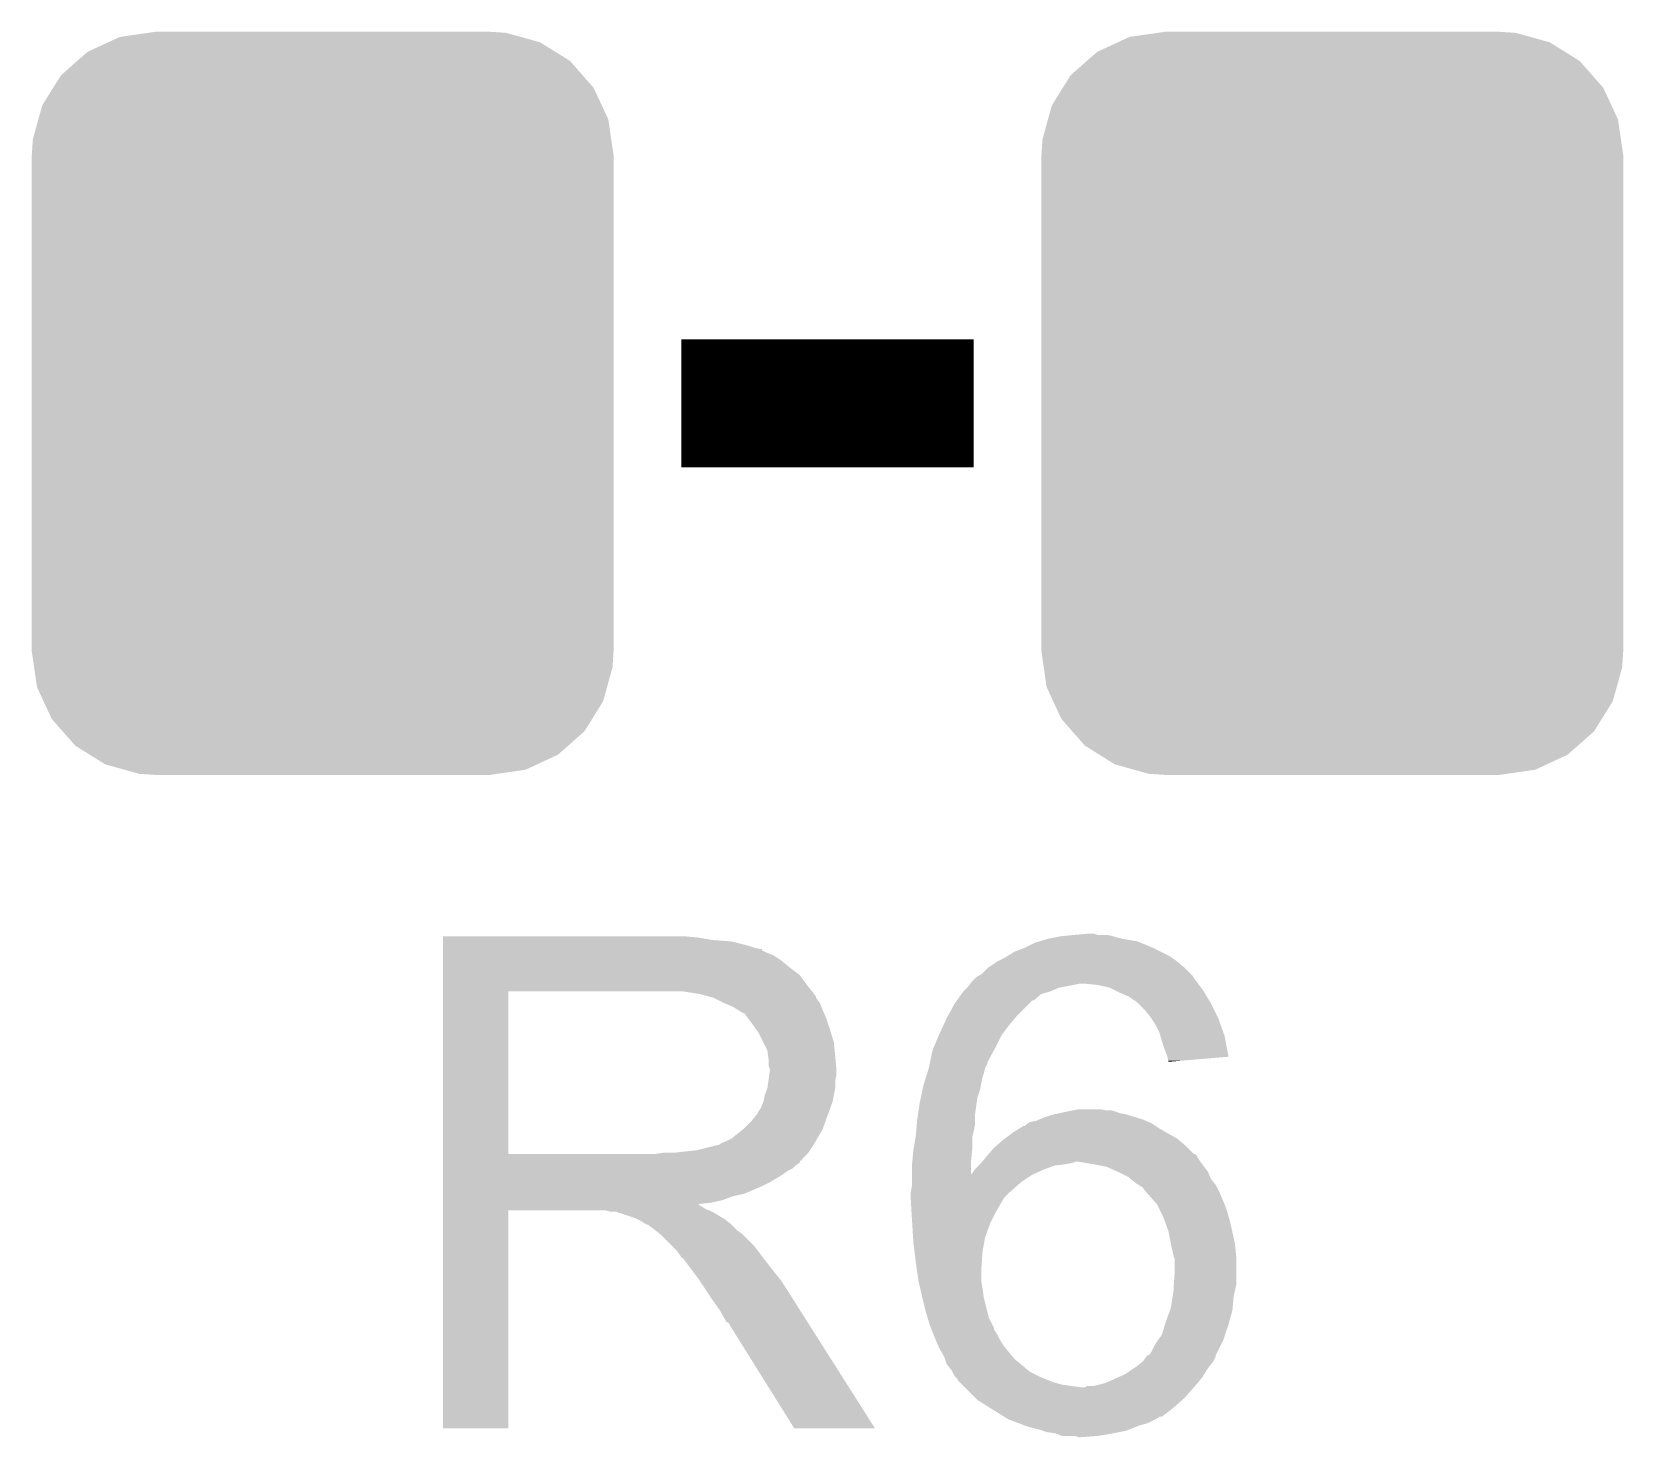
# Model space of a CAD drawing. Extents: x -0.05 to 0.95, y -0.15 to 1.54.
# Drawn here: x 0.3879 to 0.5121, y 0.3993 to 0.509 of the extents above; entities that cross this region are included whole.
import ezdxf

# ---------------------------------------------------------------- set-up
doc = ezdxf.new("R2010")
doc.units = 0
doc.layers.get('0').update_dxf_attribs({"linetype": 'CONTINUOUS'})
doc.layers.add('AIR_QUALITY3_CLICK_V100_GTO', color=14, linetype='CONTINUOUS')
doc.layers.add('AIR_QUALITY3_CLICK_V100_GTS', color=12, linetype='CONTINUOUS')

# ---------------------------------------------------------------- blocks, each defined once
blk = doc.blocks.new('CUSTOM_51')
for points in [[(-0.01674, 0.02818), (-0.01584, 0.0286), (0.01697, 0.02818), (0.01547, 0.0286)], [(-0.01584, 0.0286), (-0.01362, 0.02892), (0.01547, 0.0286), (0.01431, 0.02892)], [(-0.01362, 0.02892), (-0.0131, 0.029), (0.01431, 0.02892), (0.0131, 0.029)], [(-0.01917, 0.02672), (-0.01834, 0.02744), (0.01931, 0.02672), (0.01816, 0.02744)], [(-0.01834, 0.02744), (-0.01674, 0.02818), (0.01816, 0.02744), (0.01697, 0.02818)], [(-0.02042, 0.02561), (-0.01917, 0.02672), (0.02029, 0.02561), (0.01931, 0.02672)], [(-0.02103, 0.02464), (-0.02042, 0.02561), (0.02114, 0.02464), (0.02029, 0.02561)], [(-0.02188, 0.02327), (-0.02103, 0.02464), (0.02178, 0.02327), (0.02114, 0.02464)], [(-0.0222, 0.02214), (-0.02188, 0.02327), (0.0223, 0.02214), (0.02178, 0.02327)], [(-0.02262, 0.02061), (-0.0222, 0.02214), (0.02252, 0.02061), (0.0223, 0.02214)], [(-0.0227, 0.0194), (-0.02262, 0.02061), (0.0227, 0.0194), (0.02252, 0.02061)], [(-0.0227, -0.0194), (-0.0227, 0.0194), (0.0227, -0.0194), (0.0227, 0.0194)], [(-0.02252, -0.02061), (-0.0227, -0.0194), (0.02262, -0.02061), (0.0227, -0.0194)], [(-0.0223, -0.02214), (-0.02252, -0.02061), (0.0222, -0.02214), (0.02262, -0.02061)], [(-0.02178, -0.02327), (-0.0223, -0.02214), (0.02188, -0.02327), (0.0222, -0.02214)], [(-0.02114, -0.02464), (-0.02178, -0.02327), (0.02103, -0.02464), (0.02188, -0.02327)], [(-0.02029, -0.02561), (-0.02114, -0.02464), (0.02042, -0.02561), (0.02103, -0.02464)], [(-0.01931, -0.02672), (-0.02029, -0.02561), (0.01917, -0.02672), (0.02042, -0.02561)], [(-0.01816, -0.02744), (-0.01931, -0.02672), (0.01834, -0.02744), (0.01917, -0.02672)], [(-0.01697, -0.02818), (-0.01816, -0.02744), (0.01674, -0.02818), (0.01834, -0.02744)], [(-0.01547, -0.0286), (-0.01697, -0.02818), (0.01584, -0.0286), (0.01674, -0.02818)], [(-0.01431, -0.02892), (-0.01547, -0.0286), (0.01362, -0.02892), (0.01584, -0.0286)], [(-0.0131, -0.029), (-0.01431, -0.02892), (0.0131, -0.029), (0.01362, -0.02892)]]:
    blk.add_solid(points)

msp = doc.modelspace()

# ---------------------------------------------------------------- linework, layer by layer
at = {"layer": 'AIR_QUALITY3_CLICK_V100_GTO', "const_width": 0.01}
msp.add_lwpolyline([(0.4386, 0.48), (0.4614, 0.48)], dxfattribs=at)
at = {"layer": 'AIR_QUALITY3_CLICK_V100_GTO'}
for points in [[(0.4682, 0.4384), (0.4692, 0.4385), (0.47227, 0.4384), (0.4719, 0.4385)], [(0.4692, 0.4385), (0.4703, 0.4386), (0.4711, 0.4385), (0.4708, 0.4386)], [(0.4703, 0.4386), (0.4703, 0.4386), (0.4708, 0.4386), (0.4703, 0.4386)], [(0.42, 0.4383), (0.42, 0.4384), (0.4399, 0.4383), (0.4388, 0.4384)], [(0.42, 0.4381), (0.42, 0.4383), (0.4411, 0.4381), (0.4399, 0.4383)], [(0.42, 0.438), (0.42, 0.4381), (0.4425, 0.438), (0.4411, 0.4381)], [(0.42, 0.4377), (0.42, 0.438), (0.4437, 0.4377), (0.4425, 0.438)], [(0.42, 0.4375), (0.42, 0.4377), (0.4443, 0.4375), (0.4437, 0.4377)], [(0.42, 0.4374), (0.42, 0.4375), (0.4448, 0.4374), (0.4443, 0.4375)], [(0.42, 0.4373), (0.42, 0.4374), (0.4449, 0.4373), (0.4449, 0.4374)], [(0.42, 0.4374), (0.42, 0.4374), (0.4449, 0.4374), (0.4448, 0.4374)], [(0.42, 0.4371), (0.42, 0.4373), (0.4453, 0.4371), (0.4449, 0.4373)], [(0.46412, 0.4369), (0.4646, 0.4372), (0.4766, 0.4369), (0.476, 0.4372)], [(0.4646, 0.4372), (0.4654, 0.4375), (0.476, 0.4372), (0.4754, 0.4375)], [(0.4654, 0.4375), (0.4662, 0.4379), (0.4754, 0.4375), (0.47444, 0.4379)], [(0.4662, 0.4379), (0.46653, 0.438), (0.47444, 0.4379), (0.4742, 0.438)], [(0.46653, 0.438), (0.4672, 0.4382), (0.4742, 0.438), (0.473, 0.4382)], [(0.4672, 0.4382), (0.4682, 0.4384), (0.473, 0.4382), (0.47227, 0.4384)], [(0.42, 0.4369), (0.42, 0.4371), (0.4458, 0.4369), (0.4453, 0.4371)], [(0.42, 0.4365), (0.42, 0.4369), (0.4464, 0.4365), (0.4458, 0.4369)], [(0.42, 0.436), (0.42, 0.4365), (0.447, 0.436), (0.4464, 0.4365)], [(0.42, 0.4354), (0.42, 0.436), (0.4478, 0.4354), (0.447, 0.436)], [(0.4621, 0.4355), (0.4626, 0.436), (0.4783, 0.4355), (0.4778, 0.436)], [(0.4626, 0.436), (0.4632, 0.4364), (0.4778, 0.436), (0.47732, 0.4364)], [(0.4632, 0.4364), (0.4634, 0.4365), (0.47732, 0.4364), (0.4772, 0.4365)], [(0.4634, 0.4365), (0.4638, 0.4367), (0.4772, 0.4365), (0.4769, 0.4367)], [(0.4638, 0.4367), (0.46412, 0.4369), (0.4769, 0.4367), (0.4766, 0.4369)], [(0.42, 0.4346), (0.42, 0.4354), (0.4484, 0.4346), (0.4478, 0.4354)], [(0.461, 0.4345), (0.46115, 0.4347), (0.4687, 0.4345), (0.4697, 0.4347)], [(0.46115, 0.4347), (0.4613, 0.4349), (0.47892, 0.4347), (0.47878, 0.4349)], [(0.4613, 0.4349), (0.4614, 0.435), (0.47878, 0.4349), (0.4787, 0.435)], [(0.4614, 0.435), (0.4616, 0.4352), (0.4787, 0.435), (0.47857, 0.4352)], [(0.4616, 0.4352), (0.46177, 0.4353), (0.47857, 0.4352), (0.4785, 0.4353)], [(0.46177, 0.4353), (0.4621, 0.4355), (0.4785, 0.4353), (0.4783, 0.4355)], [(0.4711, 0.4346), (0.4701, 0.4347), (0.479, 0.4346), (0.47892, 0.4347)], [(0.42, 0.4341), (0.42, 0.4346), (0.44879, 0.4341), (0.4484, 0.4346)], [(0.42, 0.4214), (0.42, 0.4341), (0.4251, 0.4214), (0.4251, 0.4341)], [(0.42, 0.4341), (0.42, 0.4341), (0.4251, 0.4341), (0.4372, 0.4341)], [(0.44, 0.4339), (0.4387, 0.4341), (0.44894, 0.4339), (0.44879, 0.4341)], [(0.44073, 0.4337), (0.44, 0.4339), (0.4491, 0.4337), (0.44894, 0.4339)], [(0.4411, 0.4336), (0.44073, 0.4337), (0.4491, 0.4336), (0.4491, 0.4337)], [(0.4419, 0.4332), (0.4411, 0.4336), (0.4494, 0.4332), (0.4491, 0.4336)], [(0.46011, 0.4334), (0.46046, 0.4339), (0.4661, 0.4334), (0.4667, 0.4339)], [(0.46046, 0.4339), (0.4606, 0.4341), (0.4667, 0.4339), (0.4674, 0.4341)], [(0.4606, 0.4341), (0.4609, 0.4344), (0.4674, 0.4341), (0.4681, 0.4344)], [(0.4609, 0.4344), (0.461, 0.4345), (0.4681, 0.4344), (0.4687, 0.4345)], [(0.472, 0.4344), (0.4711, 0.4346), (0.47915, 0.4344), (0.479, 0.4346)], [(0.4724, 0.4342), (0.472, 0.4344), (0.4793, 0.4342), (0.47915, 0.4344)], [(0.4728, 0.434), (0.4724, 0.4342), (0.47942, 0.434), (0.4793, 0.4342)], [(0.4735, 0.4337), (0.4728, 0.434), (0.4796, 0.4337), (0.47942, 0.434)], [(0.4741, 0.4333), (0.4735, 0.4337), (0.47984, 0.4333), (0.4796, 0.4337)], [(0.4426, 0.4329), (0.4419, 0.4332), (0.44952, 0.4329), (0.4494, 0.4332)], [(0.44293, 0.4327), (0.4426, 0.4329), (0.4496, 0.4327), (0.44952, 0.4329)], [(0.4431, 0.4326), (0.44293, 0.4327), (0.44964, 0.4326), (0.4496, 0.4327)], [(0.4434, 0.4324), (0.4431, 0.4326), (0.44973, 0.4324), (0.44964, 0.4326)], [(0.4438, 0.432), (0.4435, 0.4324), (0.4499, 0.432), (0.44973, 0.4324)], [(0.45941, 0.4322), (0.4599, 0.4331), (0.4648, 0.4322), (0.4657, 0.4331)], [(0.4599, 0.4331), (0.46011, 0.4334), (0.4657, 0.4331), (0.466, 0.4334)], [(0.46011, 0.4334), (0.46011, 0.4334), (0.466, 0.4334), (0.4661, 0.4334)], [(0.4742, 0.4332), (0.4741, 0.4333), (0.4799, 0.4332), (0.47984, 0.4333)], [(0.4748, 0.4326), (0.4742, 0.4332), (0.4802, 0.4326), (0.4799, 0.4332)], [(0.4752, 0.4321), (0.4748, 0.4326), (0.48045, 0.4321), (0.4802, 0.4326)], [(0.4441, 0.4316), (0.4438, 0.432), (0.45003, 0.4316), (0.4499, 0.432)], [(0.44446, 0.4311), (0.4441, 0.4316), (0.4502, 0.4311), (0.45003, 0.4316)], [(0.4446, 0.4309), (0.44446, 0.4311), (0.45026, 0.4309), (0.4502, 0.4311)], [(0.4587, 0.4307), (0.45907, 0.4315), (0.4636, 0.4307), (0.4642, 0.4315)], [(0.45907, 0.4315), (0.4593, 0.432), (0.4642, 0.4315), (0.46463, 0.432)], [(0.4593, 0.432), (0.45941, 0.4322), (0.46463, 0.432), (0.4648, 0.4322)], [(0.47527, 0.432), (0.4752, 0.4321), (0.4805, 0.432), (0.48045, 0.4321)], [(0.4756, 0.4315), (0.47527, 0.432), (0.48068, 0.4315), (0.4805, 0.432)], [(0.4759, 0.4309), (0.4756, 0.4315), (0.48089, 0.4309), (0.48068, 0.4315)], [(0.445, 0.4301), (0.4446, 0.4309), (0.4505, 0.4301), (0.45026, 0.4309)], [(0.4453, 0.4295), (0.445, 0.4301), (0.45056, 0.4295), (0.4505, 0.4301)], [(0.45828, 0.4297), (0.4587, 0.4307), (0.4631, 0.4297), (0.4636, 0.4307)], [(0.47599, 0.4306), (0.4759, 0.4309), (0.481, 0.4306), (0.48089, 0.4309)], [(0.4761, 0.4302), (0.47599, 0.4306), (0.48107, 0.4302), (0.481, 0.4306)], [(0.4763, 0.4296), (0.4761, 0.4302), (0.48119, 0.4296), (0.48107, 0.4302)], [(0.44536, 0.4291), (0.4453, 0.4295), (0.4506, 0.4291), (0.45056, 0.4295)], [(0.4454, 0.4288), (0.44536, 0.4291), (0.45062, 0.4288), (0.4506, 0.4291)], [(0.4454, 0.4283), (0.4454, 0.4288), (0.45067, 0.4283), (0.45062, 0.4288)], [(0.4579, 0.4281), (0.45799, 0.4285), (0.4623, 0.4281), (0.4625, 0.4285)], [(0.45799, 0.4285), (0.45801, 0.4286), (0.4625, 0.4285), (0.4625, 0.4286)], [(0.45801, 0.4286), (0.4582, 0.4295), (0.4625, 0.4286), (0.46299, 0.4295)], [(0.4582, 0.4295), (0.45828, 0.4297), (0.46299, 0.4295), (0.4631, 0.4297)], [(0.4765, 0.4291), (0.4763, 0.4296), (0.48128, 0.4291), (0.48119, 0.4296)], [(0.47652, 0.429), (0.4765, 0.4291), (0.4813, 0.429), (0.48128, 0.4291)], [(0.4766, 0.4287), (0.47652, 0.429), (0.47777, 0.4287), (0.4813, 0.429)], [(0.4766, 0.4286), (0.4766, 0.4287), (0.4766, 0.4286), (0.47777, 0.4287)], [(0.4455, 0.428), (0.4454, 0.4283), (0.45069, 0.428), (0.45067, 0.4283)], [(0.4454, 0.4272), (0.44544, 0.4275), (0.4506, 0.4272), (0.4507, 0.4275)], [(0.44544, 0.4275), (0.4455, 0.4279), (0.4507, 0.4275), (0.4507, 0.4279)], [(0.4455, 0.4279), (0.4455, 0.428), (0.4507, 0.4279), (0.45069, 0.428)], [(0.4575, 0.4268), (0.45768, 0.4274), (0.46198, 0.4268), (0.4621, 0.4274)], [(0.45768, 0.4274), (0.45778, 0.4277), (0.4621, 0.4274), (0.4622, 0.4277)], [(0.45778, 0.4277), (0.4579, 0.4281), (0.4622, 0.4277), (0.4623, 0.4281)], [(0.4451, 0.426), (0.4453, 0.4265), (0.4505, 0.426), (0.4506, 0.4265)], [(0.4453, 0.4265), (0.4454, 0.4272), (0.4506, 0.4265), (0.4506, 0.4272)], [(0.45729, 0.4258), (0.45741, 0.4264), (0.4617, 0.4258), (0.4619, 0.4264)], [(0.45741, 0.4264), (0.4575, 0.4268), (0.4619, 0.4264), (0.46198, 0.4268)], [(0.4446, 0.4247), (0.4448, 0.425), (0.45011, 0.4247), (0.45022, 0.425)], [(0.4448, 0.425), (0.445, 0.4255), (0.45022, 0.425), (0.4504, 0.4255)], [(0.445, 0.4255), (0.4451, 0.426), (0.4504, 0.4255), (0.4505, 0.426)], [(0.45705, 0.4244), (0.4572, 0.4254), (0.4615, 0.4244), (0.46164, 0.4254)], [(0.4572, 0.4254), (0.45729, 0.4258), (0.46164, 0.4254), (0.4617, 0.4258)], [(0.4686, 0.4247), (0.4691, 0.4248), (0.4725, 0.4247), (0.4722, 0.4248)], [(0.4691, 0.4248), (0.4696, 0.4249), (0.4718, 0.4248), (0.4713, 0.4249)], [(0.4691, 0.4248), (0.4691, 0.4248), (0.4722, 0.4248), (0.4718, 0.4248)], [(0.4435, 0.4234), (0.444, 0.4239), (0.44964, 0.4234), (0.44982, 0.4239)], [(0.444, 0.4239), (0.4444, 0.4244), (0.44982, 0.4239), (0.45, 0.4244)], [(0.4444, 0.4244), (0.4445, 0.4245), (0.45, 0.4244), (0.45004, 0.4245)], [(0.4445, 0.4245), (0.4446, 0.4247), (0.45004, 0.4245), (0.45011, 0.4247)], [(0.4569, 0.4229), (0.45696, 0.4236), (0.46134, 0.4229), (0.4615, 0.4236)], [(0.45696, 0.4236), (0.457, 0.4241), (0.4615, 0.4236), (0.4615, 0.4241)], [(0.457, 0.4241), (0.45705, 0.4244), (0.4615, 0.4241), (0.4615, 0.4244)], [(0.46498, 0.4234), (0.4653, 0.4236), (0.4759, 0.4234), (0.4756, 0.4236)], [(0.4654, 0.4236), (0.4655, 0.4237), (0.4756, 0.4236), (0.47545, 0.4237)], [(0.4655, 0.4237), (0.46565, 0.4238), (0.47545, 0.4237), (0.4753, 0.4238)], [(0.46565, 0.4238), (0.4658, 0.4239), (0.4753, 0.4238), (0.47507, 0.4239)], [(0.4658, 0.4239), (0.4663, 0.424), (0.47507, 0.4239), (0.47483, 0.424)], [(0.4663, 0.424), (0.46653, 0.4241), (0.47483, 0.424), (0.4746, 0.4241)], [(0.46653, 0.4241), (0.467, 0.4243), (0.4746, 0.4241), (0.47395, 0.4243)], [(0.467, 0.4243), (0.4677, 0.4245), (0.47395, 0.4243), (0.4733, 0.4245)], [(0.4677, 0.4245), (0.46815, 0.4246), (0.4733, 0.4245), (0.4728, 0.4246)], [(0.46815, 0.4246), (0.4686, 0.4247), (0.4728, 0.4246), (0.4725, 0.4247)], [(0.4415, 0.4221), (0.4418, 0.4223), (0.4489, 0.4221), (0.44902, 0.4223)], [(0.4418, 0.4223), (0.4421, 0.4224), (0.44902, 0.4223), (0.44908, 0.4224)], [(0.4421, 0.4224), (0.4425, 0.4226), (0.44908, 0.4224), (0.44919, 0.4226)], [(0.4425, 0.4226), (0.44337, 0.4233), (0.44919, 0.4226), (0.4496, 0.4233)], [(0.44337, 0.4233), (0.4435, 0.4234), (0.4496, 0.4233), (0.44964, 0.4234)], [(0.45672, 0.4218), (0.45687, 0.4227), (0.4613, 0.4218), (0.4613, 0.4227)], [(0.45687, 0.4227), (0.4569, 0.4229), (0.4613, 0.4227), (0.46134, 0.4229)], [(0.46312, 0.422), (0.4637, 0.4225), (0.478, 0.422), (0.47742, 0.4225)], [(0.4637, 0.4225), (0.46383, 0.4226), (0.47742, 0.4225), (0.4773, 0.4226)], [(0.46383, 0.4226), (0.4645, 0.4231), (0.4773, 0.4226), (0.47642, 0.4231)], [(0.4645, 0.4231), (0.46498, 0.4234), (0.47642, 0.4231), (0.4759, 0.4234)], [(0.42, 0.421), (0.42, 0.4214), (0.448, 0.421), (0.4484, 0.4214)], [(0.42, 0.4214), (0.42, 0.4214), (0.4365, 0.4214), (0.4251, 0.4214)], [(0.4365, 0.4214), (0.4372, 0.4215), (0.4484, 0.4214), (0.4485, 0.4215)], [(0.438, 0.4215), (0.4398, 0.4217), (0.4485, 0.4215), (0.44863, 0.4217)], [(0.4398, 0.4217), (0.4414, 0.4221), (0.44863, 0.4217), (0.4489, 0.4221)], [(0.45662, 0.4208), (0.4567, 0.4217), (0.4612, 0.4208), (0.46129, 0.4217)], [(0.4567, 0.4217), (0.45672, 0.4218), (0.46129, 0.4217), (0.4613, 0.4218)], [(0.46207, 0.4208), (0.46232, 0.4211), (0.4791, 0.4208), (0.4789, 0.4211)], [(0.46232, 0.4211), (0.4624, 0.4212), (0.4789, 0.4211), (0.47885, 0.4212)], [(0.4624, 0.4212), (0.46249, 0.4213), (0.47885, 0.4212), (0.4788, 0.4213)], [(0.46249, 0.4213), (0.46257, 0.4214), (0.4788, 0.4213), (0.4787, 0.4214)], [(0.46257, 0.4214), (0.463, 0.4219), (0.4786, 0.4214), (0.4781, 0.4219)], [(0.46257, 0.4214), (0.46257, 0.4214), (0.4787, 0.4214), (0.4786, 0.4214)], [(0.463, 0.4219), (0.46312, 0.422), (0.4781, 0.4219), (0.478, 0.422)], [(0.42, 0.4209), (0.42, 0.421), (0.448, 0.4209), (0.448, 0.421)], [(0.42, 0.4207), (0.42, 0.4209), (0.4478, 0.4207), (0.4479, 0.4209)], [(0.42, 0.4209), (0.42, 0.4209), (0.4479, 0.4209), (0.448, 0.4209)], [(0.42, 0.4205), (0.42, 0.4207), (0.4475, 0.4205), (0.4478, 0.4207)], [(0.42, 0.4203), (0.42, 0.4205), (0.4473, 0.4203), (0.4475, 0.4205)], [(0.42, 0.4201), (0.42, 0.4203), (0.4469, 0.4201), (0.4473, 0.4203)], [(0.42, 0.4198), (0.42, 0.4201), (0.4465, 0.4198), (0.4469, 0.4201)], [(0.42, 0.4192), (0.42, 0.4198), (0.4455, 0.4192), (0.4465, 0.4198)], [(0.4566, 0.4206), (0.45662, 0.4208), (0.4612, 0.4206), (0.4612, 0.4208)], [(0.4566, 0.4198), (0.4566, 0.4206), (0.4612, 0.4198), (0.4612, 0.4206)], [(0.4566, 0.4192), (0.4566, 0.4198), (0.4651, 0.4192), (0.466, 0.4198)], [(0.4612, 0.4198), (0.4613, 0.4199), (0.466, 0.4198), (0.46623, 0.4199)], [(0.4613, 0.4199), (0.4615, 0.4202), (0.46623, 0.4199), (0.4669, 0.4202)], [(0.4615, 0.4202), (0.4618, 0.4205), (0.4669, 0.4202), (0.4677, 0.4205)], [(0.4618, 0.4205), (0.4619, 0.4206), (0.4677, 0.4205), (0.4685, 0.4206)], [(0.4619, 0.4206), (0.46198, 0.4207), (0.4685, 0.4206), (0.4691, 0.4207)], [(0.46198, 0.4207), (0.46207, 0.4208), (0.4691, 0.4207), (0.4693, 0.4208)], [(0.4708, 0.4206), (0.4696, 0.4208), (0.47925, 0.4206), (0.4791, 0.4208)], [(0.4718, 0.4204), (0.4708, 0.4206), (0.4794, 0.4204), (0.47925, 0.4206)], [(0.4727, 0.42), (0.4718, 0.4204), (0.4797, 0.42), (0.4794, 0.4204)], [(0.4735, 0.4196), (0.4727, 0.42), (0.47986, 0.4196), (0.4797, 0.42)], [(0.42, 0.4189), (0.42, 0.4192), (0.4449, 0.4189), (0.4455, 0.4192)], [(0.42, 0.4183), (0.42, 0.4189), (0.4435, 0.4183), (0.4449, 0.4189)], [(0.4565, 0.4184), (0.4566, 0.419), (0.4642, 0.4184), (0.46487, 0.419)], [(0.4566, 0.419), (0.4566, 0.4192), (0.46487, 0.419), (0.4651, 0.4192)], [(0.47362, 0.4195), (0.4735, 0.4196), (0.4799, 0.4195), (0.47986, 0.4196)], [(0.4741, 0.4191), (0.47362, 0.4195), (0.48022, 0.4191), (0.4799, 0.4195)], [(0.47427, 0.419), (0.4741, 0.4191), (0.4803, 0.419), (0.48022, 0.4191)], [(0.4746, 0.4188), (0.47427, 0.419), (0.4804, 0.4188), (0.4803, 0.419)], [(0.4748, 0.4185), (0.4746, 0.4188), (0.48055, 0.4185), (0.4804, 0.4188)], [(0.42, 0.4181), (0.42, 0.4183), (0.4426, 0.4181), (0.4435, 0.4183)], [(0.42, 0.4178), (0.42, 0.4181), (0.4418, 0.4178), (0.4426, 0.4181)], [(0.42, 0.4176), (0.42, 0.4178), (0.4409, 0.4176), (0.4418, 0.4178)], [(0.42, 0.4175), (0.42, 0.4176), (0.4399, 0.4175), (0.4409, 0.4176)], [(0.42, 0.4174), (0.42, 0.4175), (0.44, 0.4174), (0.4399, 0.4175)], [(0.42, 0.4173), (0.42, 0.4174), (0.4402, 0.4173), (0.44, 0.4174)], [(0.4565, 0.418), (0.4565, 0.4184), (0.4638, 0.418), (0.4642, 0.4184)], [(0.4565, 0.4179), (0.4565, 0.418), (0.46374, 0.4179), (0.4638, 0.418)], [(0.45652, 0.4175), (0.4565, 0.4179), (0.4635, 0.4175), (0.46374, 0.4179)], [(0.45656, 0.4168), (0.45652, 0.4175), (0.4631, 0.4168), (0.4635, 0.4175)], [(0.4749, 0.4184), (0.4748, 0.4185), (0.4806, 0.4184), (0.48055, 0.4185)], [(0.47552, 0.4177), (0.4749, 0.4184), (0.4809, 0.4177), (0.4806, 0.4184)], [(0.4757, 0.4175), (0.47552, 0.4177), (0.48098, 0.4175), (0.4809, 0.4177)], [(0.476, 0.4169), (0.4757, 0.4175), (0.4812, 0.4169), (0.48098, 0.4175)], [(0.42, 0.4171), (0.42, 0.4173), (0.4405, 0.4171), (0.4402, 0.4173)], [(0.42, 0.417), (0.42, 0.4171), (0.44075, 0.417), (0.4405, 0.4171)], [(0.42, 0.4), (0.42, 0.417), (0.4251, 0.4), (0.4251, 0.417)], [(0.42, 0.417), (0.42, 0.417), (0.4251, 0.417), (0.4327, 0.417)], [(0.4331, 0.4169), (0.4327, 0.417), (0.441, 0.4169), (0.44075, 0.417)], [(0.4337, 0.4168), (0.4336, 0.4169), (0.44117, 0.4168), (0.441, 0.4169)], [(0.435, 0.4164), (0.4338, 0.4168), (0.44183, 0.4164), (0.44117, 0.4168)], [(0.4352, 0.4163), (0.435, 0.4164), (0.442, 0.4163), (0.44183, 0.4164)], [(0.4354, 0.4162), (0.4352, 0.4163), (0.44212, 0.4162), (0.442, 0.4163)], [(0.4357, 0.416), (0.4354, 0.4162), (0.44238, 0.416), (0.44212, 0.4162)], [(0.45661, 0.416), (0.45656, 0.4168), (0.4627, 0.416), (0.4631, 0.4168)], [(0.4762, 0.4165), (0.476, 0.4169), (0.48131, 0.4165), (0.4812, 0.4169)], [(0.47631, 0.4162), (0.4762, 0.4165), (0.4814, 0.4162), (0.48131, 0.4165)], [(0.4766, 0.4154), (0.47631, 0.4162), (0.48158, 0.4154), (0.4814, 0.4162)], [(0.4359, 0.4159), (0.4357, 0.416), (0.4425, 0.4159), (0.44238, 0.416)], [(0.4361, 0.4158), (0.436, 0.4159), (0.4426, 0.4158), (0.4425, 0.4159)], [(0.4365, 0.4155), (0.4361, 0.4158), (0.4429, 0.4155), (0.4426, 0.4158)], [(0.43662, 0.4154), (0.4365, 0.4155), (0.443, 0.4154), (0.4429, 0.4155)], [(0.43688, 0.4152), (0.43662, 0.4154), (0.4433, 0.4152), (0.443, 0.4154)], [(0.437, 0.4151), (0.43688, 0.4152), (0.4434, 0.4151), (0.4433, 0.4152)], [(0.4379, 0.4142), (0.437, 0.4151), (0.4443, 0.4142), (0.4434, 0.4151)], [(0.45668, 0.4149), (0.45661, 0.416), (0.4623, 0.4149), (0.4627, 0.416)], [(0.4567, 0.4145), (0.45668, 0.4149), (0.46223, 0.4145), (0.4623, 0.4149)], [(0.4768, 0.4144), (0.4766, 0.4154), (0.4818, 0.4144), (0.48158, 0.4154)], [(0.4382, 0.4139), (0.4379, 0.4142), (0.44453, 0.4139), (0.4443, 0.4142)], [(0.4385, 0.4135), (0.4382, 0.4139), (0.44483, 0.4135), (0.44453, 0.4139)], [(0.45679, 0.4138), (0.4567, 0.4145), (0.4621, 0.4138), (0.46223, 0.4145)], [(0.4569, 0.4129), (0.45679, 0.4138), (0.46204, 0.4129), (0.4621, 0.4138)], [(0.477, 0.4135), (0.4768, 0.4144), (0.48189, 0.4135), (0.4818, 0.4144)], [(0.43855, 0.4134), (0.4385, 0.4135), (0.4449, 0.4134), (0.44483, 0.4135)], [(0.4386, 0.4133), (0.43855, 0.4134), (0.44498, 0.4133), (0.4449, 0.4134)], [(0.4393, 0.4125), (0.4387, 0.4133), (0.4456, 0.4125), (0.44498, 0.4133)], [(0.4399, 0.4117), (0.4393, 0.4125), (0.44624, 0.4117), (0.4456, 0.4125)], [(0.45697, 0.4124), (0.4569, 0.4129), (0.462, 0.4124), (0.46204, 0.4129)], [(0.4571, 0.4115), (0.45697, 0.4124), (0.462, 0.4115), (0.462, 0.4124)], [(0.47703, 0.4134), (0.477, 0.4135), (0.4819, 0.4134), (0.48189, 0.4135)], [(0.4771, 0.4132), (0.47703, 0.4134), (0.4819, 0.4132), (0.4819, 0.4134)], [(0.4771, 0.4122), (0.4771, 0.4132), (0.4819, 0.4122), (0.4819, 0.4132)], [(0.44003, 0.4115), (0.4399, 0.4117), (0.4464, 0.4115), (0.44624, 0.4117)], [(0.44077, 0.4104), (0.44003, 0.4115), (0.4471, 0.4104), (0.4464, 0.4115)], [(0.45724, 0.4109), (0.4571, 0.4115), (0.4621, 0.4109), (0.462, 0.4115)], [(0.477, 0.4107), (0.47703, 0.4112), (0.48179, 0.4107), (0.4819, 0.4112)], [(0.47703, 0.4112), (0.4771, 0.4122), (0.4819, 0.4112), (0.4819, 0.4122)], [(0.4411, 0.4099), (0.44077, 0.4104), (0.44742, 0.4099), (0.4471, 0.4104)], [(0.4416, 0.4092), (0.4411, 0.4099), (0.44786, 0.4092), (0.44742, 0.4099)], [(0.4574, 0.4102), (0.45724, 0.4109), (0.4622, 0.4102), (0.4621, 0.4109)], [(0.4577, 0.409), (0.4574, 0.4102), (0.4625, 0.409), (0.4622, 0.4102)], [(0.4768, 0.4094), (0.47694, 0.4103), (0.48162, 0.4094), (0.4817, 0.4103)], [(0.47694, 0.4103), (0.477, 0.4107), (0.4817, 0.4103), (0.48179, 0.4107)], [(0.442, 0.4085), (0.4416, 0.4092), (0.44831, 0.4085), (0.44786, 0.4092)], [(0.45782, 0.4086), (0.4577, 0.409), (0.4626, 0.4086), (0.4625, 0.409)], [(0.4764, 0.4083), (0.47673, 0.4092), (0.48135, 0.4083), (0.4816, 0.4092)], [(0.47673, 0.4092), (0.4768, 0.4094), (0.4816, 0.4092), (0.48162, 0.4094)], [(0.4421, 0.4083), (0.442, 0.4085), (0.44843, 0.4083), (0.44831, 0.4085)], [(0.4423, 0.4082), (0.4421, 0.4083), (0.4485, 0.4082), (0.44843, 0.4083)], [(0.4424, 0.408), (0.4423, 0.4082), (0.44862, 0.408), (0.4485, 0.4082)], [(0.4474, 0.4), (0.4424, 0.408), (0.4537, 0.4), (0.44862, 0.408)], [(0.458, 0.408), (0.45782, 0.4086), (0.4629, 0.408), (0.4626, 0.4086)], [(0.45808, 0.4078), (0.458, 0.408), (0.463, 0.4078), (0.4629, 0.408)], [(0.45812, 0.4077), (0.45808, 0.4078), (0.463, 0.4077), (0.463, 0.4078)], [(0.45824, 0.4074), (0.45812, 0.4077), (0.4632, 0.4074), (0.463, 0.4077)], [(0.4584, 0.407), (0.45824, 0.4074), (0.4634, 0.407), (0.4632, 0.4074)], [(0.4761, 0.4073), (0.47634, 0.4081), (0.48103, 0.4073), (0.4813, 0.4081)], [(0.47634, 0.4081), (0.4764, 0.4083), (0.4813, 0.4081), (0.48135, 0.4083)], [(0.45861, 0.4065), (0.4584, 0.407), (0.4637, 0.4065), (0.4634, 0.407)], [(0.4587, 0.4063), (0.45861, 0.4065), (0.46386, 0.4063), (0.4637, 0.4065)], [(0.45887, 0.406), (0.4587, 0.4063), (0.4641, 0.406), (0.46386, 0.4063)], [(0.4753, 0.406), (0.4756, 0.4066), (0.48045, 0.406), (0.48075, 0.4066)], [(0.4756, 0.4066), (0.47581, 0.4069), (0.48075, 0.4066), (0.4809, 0.4069)], [(0.47581, 0.4069), (0.4761, 0.4073), (0.4809, 0.4069), (0.48103, 0.4073)], [(0.4591, 0.4056), (0.45887, 0.406), (0.46443, 0.4056), (0.4641, 0.406)], [(0.45917, 0.4054), (0.4591, 0.4056), (0.4646, 0.4054), (0.46443, 0.4056)], [(0.4593, 0.405), (0.45917, 0.4054), (0.46508, 0.405), (0.4646, 0.4054)], [(0.4597, 0.4045), (0.4593, 0.405), (0.46568, 0.4045), (0.46508, 0.405)], [(0.4741, 0.4048), (0.4746, 0.4052), (0.47978, 0.4048), (0.4801, 0.4052)], [(0.4746, 0.4052), (0.4749, 0.4056), (0.4801, 0.4052), (0.4803, 0.4056)], [(0.4749, 0.4056), (0.4749, 0.4057), (0.4803, 0.4056), (0.4803, 0.4057)], [(0.4751, 0.4057), (0.4753, 0.406), (0.4803, 0.4057), (0.48045, 0.406)], [(0.45975, 0.4044), (0.4597, 0.4045), (0.4658, 0.4044), (0.46568, 0.4045)], [(0.4599, 0.4041), (0.45975, 0.4044), (0.4664, 0.4041), (0.4658, 0.4044)], [(0.46, 0.404), (0.4599, 0.4041), (0.4666, 0.404), (0.4664, 0.4041)], [(0.4601, 0.4039), (0.46, 0.404), (0.46685, 0.4039), (0.4666, 0.404)], [(0.4602, 0.4037), (0.4601, 0.4039), (0.46735, 0.4037), (0.46685, 0.4039)], [(0.4603, 0.4036), (0.4602, 0.4037), (0.4676, 0.4036), (0.46735, 0.4037)], [(0.4716, 0.4035), (0.4723, 0.4038), (0.47886, 0.4035), (0.47911, 0.4038)], [(0.4723, 0.4038), (0.47252, 0.4039), (0.47911, 0.4038), (0.4792, 0.4039)], [(0.47252, 0.4039), (0.4732, 0.4042), (0.4792, 0.4039), (0.47939, 0.4042)], [(0.4732, 0.4042), (0.47395, 0.4047), (0.47939, 0.4042), (0.4797, 0.4047)], [(0.47395, 0.4047), (0.4741, 0.4048), (0.4797, 0.4047), (0.47978, 0.4048)], [(0.4605, 0.4034), (0.4603, 0.4036), (0.4683, 0.4034), (0.4676, 0.4036)], [(0.4606, 0.4033), (0.4605, 0.4034), (0.469, 0.4033), (0.4683, 0.4034)], [(0.4607, 0.4032), (0.4606, 0.4033), (0.4698, 0.4032), (0.469, 0.4033)], [(0.4615, 0.4024), (0.4607, 0.4032), (0.4779, 0.4024), (0.4786, 0.4032)], [(0.4701, 0.4032), (0.4703, 0.4033), (0.4786, 0.4032), (0.47869, 0.4033)], [(0.4708, 0.4033), (0.4716, 0.4035), (0.47869, 0.4033), (0.47886, 0.4035)], [(0.4617, 0.4022), (0.4615, 0.4024), (0.47768, 0.4022), (0.4779, 0.4024)], [(0.46266, 0.4016), (0.4617, 0.4022), (0.477, 0.4016), (0.47768, 0.4022)], [(0.46378, 0.4009), (0.46266, 0.4016), (0.4761, 0.4009), (0.477, 0.4016)], [(0.4537, 0.4), (0.4537, 0.4), (0.4537, 0.4), (0.4474, 0.4)], [(0.46394, 0.4008), (0.46378, 0.4009), (0.4758, 0.4008), (0.4759, 0.4009)], [(0.46378, 0.4009), (0.46378, 0.4009), (0.4759, 0.4009), (0.4761, 0.4009)], [(0.4641, 0.4007), (0.46394, 0.4008), (0.4756, 0.4007), (0.4758, 0.4008)], [(0.4649, 0.4004), (0.4641, 0.4007), (0.475, 0.4004), (0.4756, 0.4007)], [(0.46543, 0.4002), (0.4649, 0.4004), (0.4743, 0.4002), (0.475, 0.4004)], [(0.4657, 0.4001), (0.46543, 0.4002), (0.47405, 0.4001), (0.4743, 0.4002)], [(0.4665, 0.3999), (0.4657, 0.4001), (0.47355, 0.3999), (0.47405, 0.4001)], [(0.4668, 0.3998), (0.4665, 0.3999), (0.4733, 0.3998), (0.47355, 0.3999)], [(0.4671, 0.3997), (0.4668, 0.3998), (0.4728, 0.3997), (0.4733, 0.3998)], [(0.4678, 0.3996), (0.4671, 0.3997), (0.4723, 0.3996), (0.4728, 0.3997)], [(0.4683, 0.3994), (0.4678, 0.3996), (0.4711, 0.3994), (0.4723, 0.3996)], [(0.4696, 0.3993), (0.4693, 0.3994), (0.4698, 0.3993), (0.4711, 0.3994)]]:
    msp.add_solid(points, dxfattribs=at)

# ---------------------------------------------------------------- block references
at = {"layer": 'AIR_QUALITY3_CLICK_V100_GTS'}
for p in [(0.4106, 0.48), (0.4894, 0.48)]:
    msp.add_blockref('CUSTOM_51', p, dxfattribs=at)

doc.saveas('drawing.dxf')
